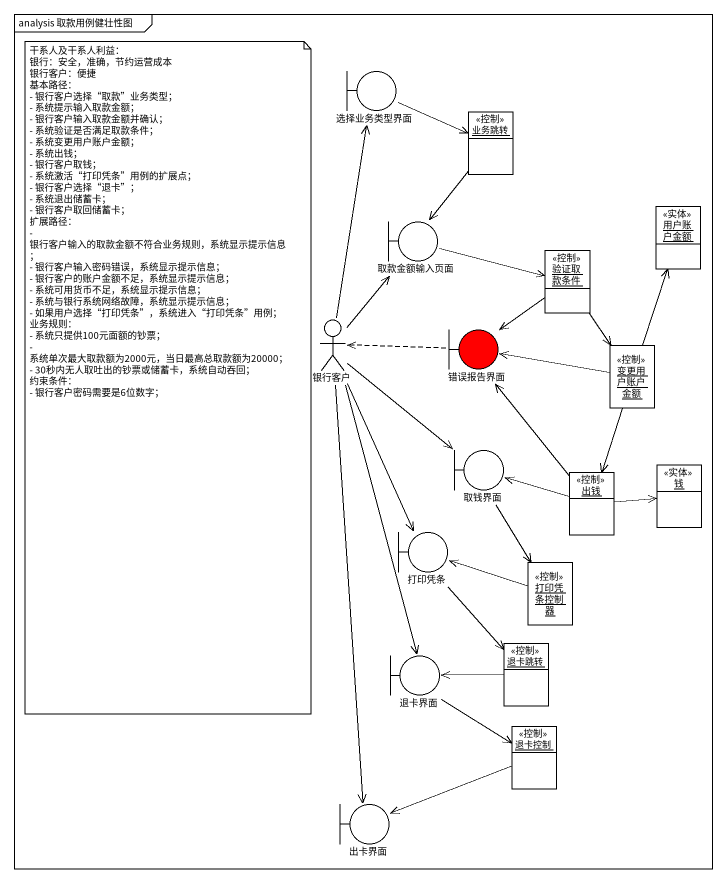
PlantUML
@startuml
mainframe analysis 取款用例健壮性图
allowmixing
hide circle
hide empty members
boundary 选择业务类型界面
object 业务跳转 <<控制>>
boundary 取款金额输入页面
object 用户账户金额 <<实体>>
object 验证取款条件 <<控制>>
actor 银行客户
boundary 错误报告界面 #FF0000
object 变更用户账户金额 <<控制>>
boundary 取钱界面
object 钱 <<实体>>
object 出钱 <<控制>>
boundary 打印凭条
object 打印凭条控制器 <<控制>>
boundary 退卡界面
object 退卡跳转 <<控制>>
object 退卡控制 <<控制>>
boundary 出卡界面
选择业务类型界面 -right-> 业务跳转
业务跳转 --> 取款金额输入页面
取款金额输入页面 -right-> 验证取款条件
验证取款条件 --> 错误报告界面
验证取款条件 --> 变更用户账户金额
银行客户 -up-> 选择业务类型界面
银行客户 -up-> 取款金额输入页面
银行客户 --> 取钱界面
银行客户 --> 打印凭条
银行客户 --> 退卡界面
银行客户 --> 出卡界面
错误报告界面 .left.> 银行客户
变更用户账户金额 -up-> 用户账户金额
变更用户账户金额 -left-> 错误报告界面
变更用户账户金额 --> 出钱
取钱界面 --> 打印凭条控制器
出钱 -up-> 错误报告界面
出钱 -left-> 取钱界面
出钱 -right-> 钱
打印凭条 --> 退卡跳转
打印凭条控制器 -left-> 打印凭条
退卡界面 -right-> 退卡控制
退卡跳转 -left-> 退卡界面
退卡控制 -left-> 出卡界面
note as N1
  干系人及干系人利益：
  银行：安全，准确，节约运营成本
  银行客户：便捷
  基本路径：
  - 银行客户选择“取款”业务类型；
  - 系统提示输入取款金额；
  - 银行客户输入取款金额并确认；
  - 系统验证是否满足取款条件；
  - 系统变更用户账户金额；
  - 系统出钱；
  - 银行客户取钱；
  - 系统激活“打印凭条”用例的扩展点；
  - 银行客户选择“退卡”；
  - 系统退出储蓄卡；
  - 银行客户取回储蓄卡；
  扩展路径：
  - 银行客户输入的取款金额不符合业务规则，系统显示提示信息；
  - 银行客户输入密码错误，系统显示提示信息；
  - 银行客户的账户金额不足，系统显示提示信息；
  - 系统可用货币不足，系统显示提示信息；
  - 系统与银行系统网络故障，系统显示提示信息；
  - 如果用户选择“打印凭条”，系统进入“打印凭条”用例；
  业务规则：
  - 系统只提供100元面额的钞票；
  - 系统单次最大取款额为2000元，当日最高总取款额为20000；
  - 30秒内无人取吐出的钞票或储蓄卡，系统自动吞回；
  约束条件：
  - 银行客户密码需要是6位数字；
end note
@enduml
